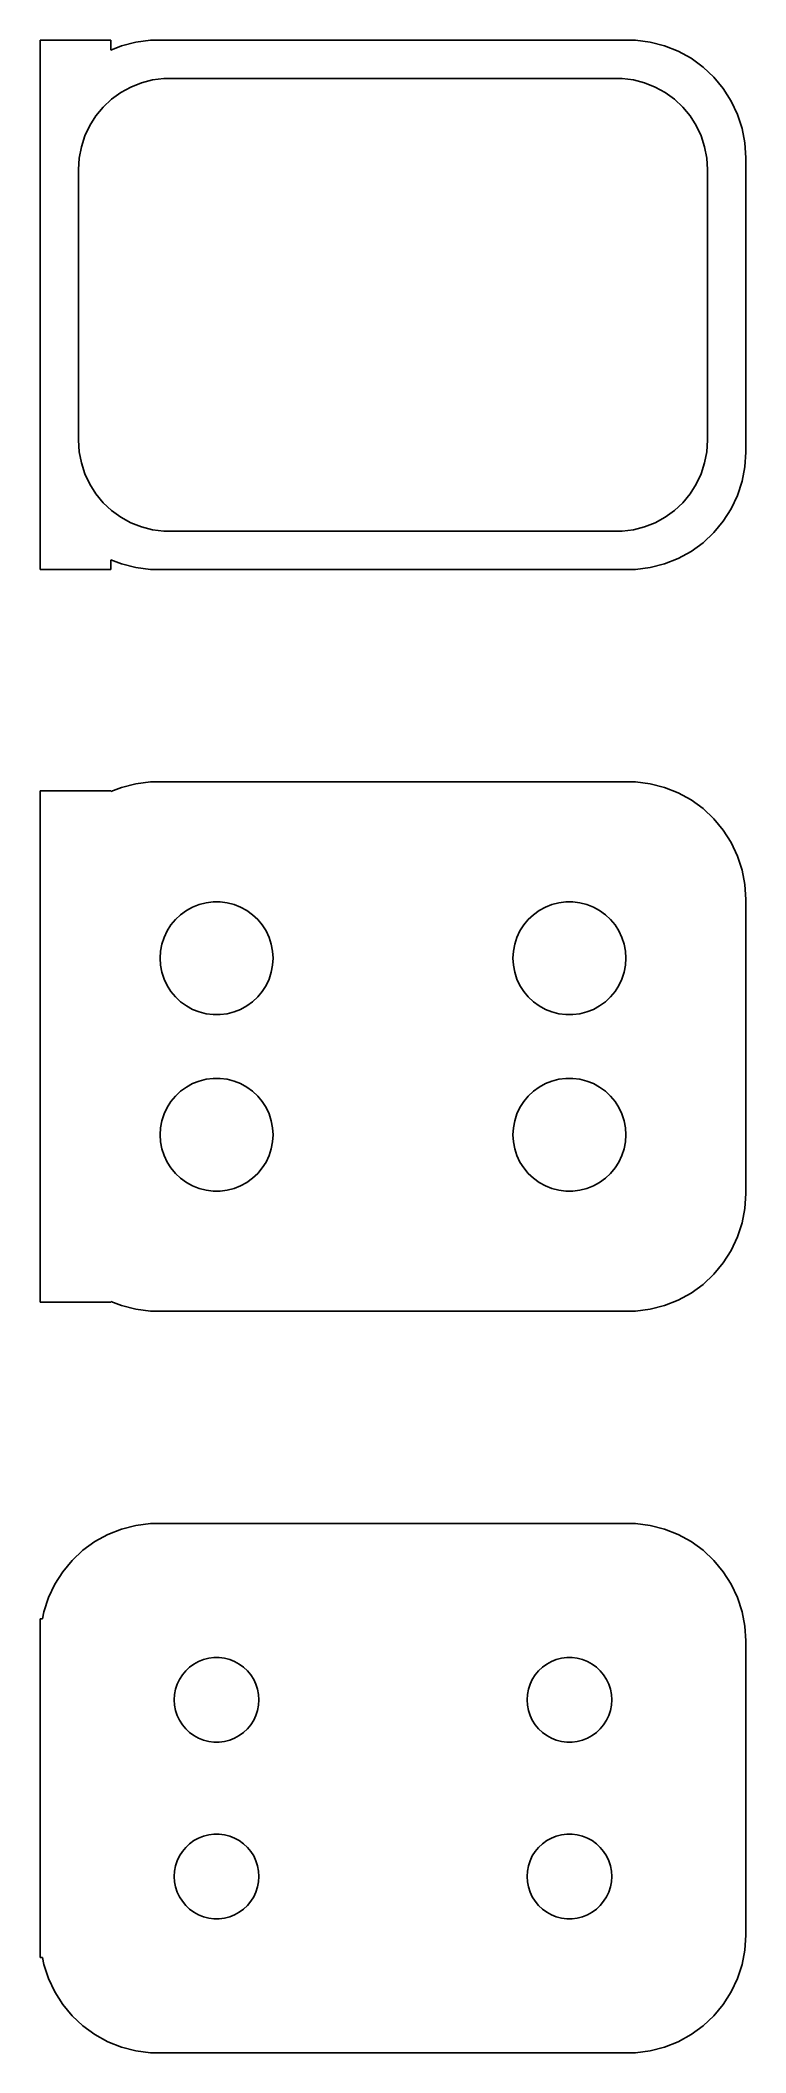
# Model space of a CAD drawing. Header units: metres. Extents: x -15 to 15, y 51.8 to 137.2.
import ezdxf

# ---------------------------------------------------------------- set-up
doc = ezdxf.new("R2010")
doc.units = ezdxf.units.M

msp = doc.modelspace()

# ---------------------------------------------------------------- linework, layer by layer
for p, q in [((-12, 137.24), (-15, 137.24)), ((-15, 137.24), (-15, 114.76)), ((-12, 136.825), (-12, 137.24)), ((-11.5451, 137.005), (-12, 136.825)), ((-10.9369, 137.161), (-11.5451, 137.005)), ((-10.3139, 137.24), (-10.9369, 137.161)), ((10.3139, 137.24), (-10.3139, 137.24)), ((10.9369, 137.161), (10.3139, 137.24)), ((11.5451, 137.005), (10.9369, 137.161)), ((12.1289, 136.774), (11.5451, 137.005)), ((12.6791, 136.472), (12.1289, 136.774)), ((13.1871, 136.103), (12.6791, 136.472)), ((13.6448, 135.673), (13.1871, 136.103)), ((-11.5751, 135.02), (-11.1489, 135.254)), ((-11.1489, 135.254), (-10.6967, 135.433)), ((-10.6967, 135.433), (-10.2256, 135.554)), ((-10.2256, 135.554), (-9.74316, 135.615)), ((-9.74316, 135.615), (9.74316, 135.615)), ((9.74316, 135.615), (10.2256, 135.554)), ((10.2256, 135.554), (10.6967, 135.433)), ((10.6967, 135.433), (11.1489, 135.254)), ((11.1489, 135.254), (11.5751, 135.02)), ((14.0451, 135.189), (13.6448, 135.673)), ((14.3815, 134.659), (14.0451, 135.189)), ((-12.633, 134.026), (-12.323, 134.401)), ((-12.323, 134.401), (-11.9685, 134.734)), ((-11.9685, 134.734), (-11.5751, 135.02)), ((11.5751, 135.02), (11.9685, 134.734)), ((11.9685, 134.734), (12.323, 134.401)), ((12.323, 134.401), (12.633, 134.026)), ((14.6489, 134.091), (14.3815, 134.659)), ((-13.1007, 133.176), (-12.8936, 133.616)), ((-12.8936, 133.616), (-12.633, 134.026)), ((12.633, 134.026), (12.8936, 133.616)), ((12.8936, 133.616), (13.1007, 133.176)), ((14.8429, 133.493), (14.6489, 134.091)), ((14.9606, 132.877), (14.8429, 133.493)), ((-13.3421, 132.235), (-13.251, 132.713)), ((-13.251, 132.713), (-13.1007, 133.176)), ((13.1007, 133.176), (13.251, 132.713)), ((13.251, 132.713), (13.3421, 132.235)), ((15, 132.25), (14.9606, 132.877)), ((-13.3726, 131.75), (-13.3421, 132.235)), ((-13.3726, 120.25), (-13.3726, 131.75)), ((13.3421, 132.235), (13.3726, 131.75)), ((13.3726, 131.75), (13.3726, 120.25)), ((15, 119.75), (15, 132.25)), ((-13.3421, 119.765), (-13.3726, 120.25)), ((-13.251, 119.287), (-13.3421, 119.765)), ((13.3421, 119.765), (13.251, 119.287)), ((13.3726, 120.25), (13.3421, 119.765)), ((14.9606, 119.123), (15, 119.75)), ((-13.1007, 118.824), (-13.251, 119.287)), ((-12.8936, 118.384), (-13.1007, 118.824)), ((13.1007, 118.824), (12.8936, 118.384)), ((13.251, 119.287), (13.1007, 118.824)), ((14.8429, 118.507), (14.9606, 119.123)), ((-12.633, 117.974), (-12.8936, 118.384)), ((-12.323, 117.599), (-12.633, 117.974)), ((12.633, 117.974), (12.323, 117.599)), ((12.8936, 118.384), (12.633, 117.974)), ((14.6489, 117.909), (14.8429, 118.507)), ((-11.9685, 117.266), (-12.323, 117.599)), ((-11.5751, 116.98), (-11.9685, 117.266)), ((11.9685, 117.266), (11.5751, 116.98)), ((12.323, 117.599), (11.9685, 117.266)), ((14.0451, 116.811), (14.3815, 117.341)), ((14.3815, 117.341), (14.6489, 117.909)), ((-11.1489, 116.746), (-11.5751, 116.98)), ((-10.6967, 116.567), (-11.1489, 116.746)), ((-10.2256, 116.446), (-10.6967, 116.567)), ((-9.74316, 116.385), (-10.2256, 116.446)), ((9.74316, 116.385), (-9.74316, 116.385)), ((10.2256, 116.446), (9.74316, 116.385)), ((10.6967, 116.567), (10.2256, 116.446)), ((11.1489, 116.746), (10.6967, 116.567)), ((11.5751, 116.98), (11.1489, 116.746)), ((13.1871, 115.897), (13.6448, 116.327)), ((13.6448, 116.327), (14.0451, 116.811)), ((12.1289, 115.226), (12.6791, 115.528)), ((12.6791, 115.528), (13.1871, 115.897)), ((-15, 114.76), (-12, 114.76)), ((-12, 115.175), (-11.5451, 114.995)), ((-12, 114.76), (-12, 115.175)), ((-11.5451, 114.995), (-10.9369, 114.839)), ((-10.9369, 114.839), (-10.3139, 114.76)), ((-10.3139, 114.76), (10.3139, 114.76)), ((10.3139, 114.76), (10.9369, 114.839)), ((10.9369, 114.839), (11.5451, 114.995)), ((11.5451, 114.995), (12.1289, 115.226)), ((-12, 105.365), (-15, 105.365)), ((-15, 105.365), (-15, 83.6352)), ((-11.5451, 105.505), (-12, 105.325)), ((-12, 105.325), (-12, 105.365)), ((-10.9369, 105.661), (-11.5451, 105.505)), ((-10.3139, 105.74), (-10.9369, 105.661)), ((10.3139, 105.74), (-10.3139, 105.74)), ((10.9369, 105.661), (10.3139, 105.74)), ((11.5451, 105.505), (10.9369, 105.661)), ((12.1289, 105.274), (11.5451, 105.505)), ((12.6791, 104.972), (12.1289, 105.274)), ((13.1871, 104.603), (12.6791, 104.972)), ((13.6448, 104.173), (13.1871, 104.603)), ((14.0451, 103.689), (13.6448, 104.173)), ((14.3815, 103.159), (14.0451, 103.689)), ((14.6489, 102.591), (14.3815, 103.159)), ((14.8429, 101.993), (14.6489, 102.591)), ((14.9606, 101.377), (14.8429, 101.993)), ((15, 100.75), (14.9606, 101.377)), ((-9.24951, 99.8929), (-9.02982, 100.099)), ((-9.02982, 100.099), (-8.78598, 100.276)), ((-8.78598, 100.276), (-8.52187, 100.422)), ((-8.52187, 100.422), (-8.24164, 100.533)), ((-8.24164, 100.533), (-7.94971, 100.607)), ((-7.94971, 100.607), (-7.6507, 100.645)), ((-7.6507, 100.645), (-7.34929, 100.645)), ((-7.34929, 100.645), (-7.05028, 100.607)), ((-7.05028, 100.607), (-6.75835, 100.533)), ((-6.75835, 100.533), (-6.47812, 100.422)), ((-6.47812, 100.422), (-6.214, 100.276)), ((-6.214, 100.276), (-5.97017, 100.099)), ((-5.97017, 100.099), (-5.75047, 99.8929)), ((5.75047, 99.8929), (5.97017, 100.099)), ((5.97017, 100.099), (6.214, 100.276)), ((6.214, 100.276), (6.47812, 100.422)), ((6.47812, 100.422), (6.75835, 100.533)), ((6.75835, 100.533), (7.05028, 100.607)), ((7.05028, 100.607), (7.34929, 100.645)), ((7.34929, 100.645), (7.6507, 100.645)), ((7.6507, 100.645), (7.94971, 100.607)), ((7.94971, 100.607), (8.24164, 100.533)), ((8.24164, 100.533), (8.52187, 100.422)), ((8.52187, 100.422), (8.78598, 100.276)), ((8.78598, 100.276), (9.02982, 100.099)), ((9.02982, 100.099), (9.24951, 99.8929)), ((15, 88.25), (15, 100.75)), ((-9.73146, 99.1335), (-9.60313, 99.4062)), ((-9.60313, 99.4062), (-9.44164, 99.6607)), ((-9.44164, 99.6607), (-9.24951, 99.8929)), ((-5.75047, 99.8929), (-5.55835, 99.6607)), ((-5.55835, 99.6607), (-5.39685, 99.4062)), ((-5.39685, 99.4062), (-5.26852, 99.1335)), ((5.26852, 99.1335), (5.39685, 99.4062)), ((5.39685, 99.4062), (5.55835, 99.6607)), ((5.55835, 99.6607), (5.75047, 99.8929)), ((9.24951, 99.8929), (9.44164, 99.6607)), ((9.44164, 99.6607), (9.60313, 99.4062)), ((9.60313, 99.4062), (9.73146, 99.1335)), ((-9.89999, 98.25), (-9.88107, 98.5508)), ((-9.88107, 98.5508), (-9.82458, 98.8468)), ((-9.82458, 98.8468), (-9.73146, 99.1335)), ((-5.26852, 99.1335), (-5.1754, 98.8468)), ((-5.1754, 98.8468), (-5.11891, 98.5508)), ((-5.11891, 98.5508), (-5.09999, 98.25)), ((5.09999, 98.25), (5.11891, 98.5508)), ((5.11891, 98.5508), (5.1754, 98.8468)), ((5.1754, 98.8468), (5.26852, 99.1335)), ((9.73146, 99.1335), (9.82458, 98.8468)), ((9.82458, 98.8468), (9.88107, 98.5508)), ((9.88107, 98.5508), (9.89999, 98.25)), ((-9.88107, 97.9492), (-9.89999, 98.25)), ((-9.82458, 97.6531), (-9.88107, 97.9492)), ((-9.73146, 97.3665), (-9.82458, 97.6531)), ((-5.1754, 97.6531), (-5.26852, 97.3665)), ((-5.11891, 97.9492), (-5.1754, 97.6531)), ((-5.09999, 98.25), (-5.11891, 97.9492)), ((5.11891, 97.9492), (5.09999, 98.25)), ((5.1754, 97.6531), (5.11891, 97.9492)), ((5.26852, 97.3665), (5.1754, 97.6531)), ((9.82458, 97.6531), (9.73146, 97.3665)), ((9.88107, 97.9492), (9.82458, 97.6531)), ((9.89999, 98.25), (9.88107, 97.9492)), ((-9.60313, 97.0938), (-9.73146, 97.3665)), ((-9.44164, 96.8393), (-9.60313, 97.0938)), ((-9.24951, 96.6071), (-9.44164, 96.8393)), ((-9.02982, 96.4008), (-9.24951, 96.6071)), ((-5.75047, 96.6071), (-5.97017, 96.4008)), ((-5.55835, 96.8393), (-5.75047, 96.6071)), ((-5.39685, 97.0938), (-5.55835, 96.8393)), ((-5.26852, 97.3665), (-5.39685, 97.0938)), ((5.39685, 97.0938), (5.26852, 97.3665)), ((5.55835, 96.8393), (5.39685, 97.0938)), ((5.75047, 96.6071), (5.55835, 96.8393)), ((5.97017, 96.4008), (5.75047, 96.6071)), ((9.24951, 96.6071), (9.02982, 96.4008)), ((9.44164, 96.8393), (9.24951, 96.6071)), ((9.60313, 97.0938), (9.44164, 96.8393)), ((9.73146, 97.3665), (9.60313, 97.0938)), ((-8.78598, 96.2236), (-9.02982, 96.4008)), ((-8.52187, 96.0784), (-8.78598, 96.2236)), ((-8.24164, 95.9675), (-8.52187, 96.0784)), ((-7.94971, 95.8925), (-8.24164, 95.9675)), ((-7.6507, 95.8547), (-7.94971, 95.8925)), ((-7.34929, 95.8547), (-7.6507, 95.8547)), ((-7.05028, 95.8925), (-7.34929, 95.8547)), ((-6.75835, 95.9675), (-7.05028, 95.8925)), ((-6.47812, 96.0784), (-6.75835, 95.9675)), ((-6.214, 96.2236), (-6.47812, 96.0784)), ((-5.97017, 96.4008), (-6.214, 96.2236)), ((6.214, 96.2236), (5.97017, 96.4008)), ((6.47812, 96.0784), (6.214, 96.2236)), ((6.75835, 95.9675), (6.47812, 96.0784)), ((7.05028, 95.8925), (6.75835, 95.9675)), ((7.34929, 95.8547), (7.05028, 95.8925)), ((7.6507, 95.8547), (7.34929, 95.8547)), ((7.94971, 95.8925), (7.6507, 95.8547)), ((8.24164, 95.9675), (7.94971, 95.8925)), ((8.52187, 96.0784), (8.24164, 95.9675)), ((8.78598, 96.2236), (8.52187, 96.0784)), ((9.02982, 96.4008), (8.78598, 96.2236)), ((-9.44164, 92.1607), (-9.24951, 92.3929)), ((-9.24951, 92.3929), (-9.02982, 92.5992)), ((-9.02982, 92.5992), (-8.78598, 92.7764)), ((-8.78598, 92.7764), (-8.52187, 92.9216)), ((-8.52187, 92.9216), (-8.24164, 93.0325)), ((-8.24164, 93.0325), (-7.94971, 93.1075)), ((-7.94971, 93.1075), (-7.6507, 93.1453)), ((-7.6507, 93.1453), (-7.34929, 93.1453)), ((-7.34929, 93.1453), (-7.05028, 93.1075)), ((-7.05028, 93.1075), (-6.75835, 93.0325)), ((-6.75835, 93.0325), (-6.47812, 92.9216)), ((-6.47812, 92.9216), (-6.214, 92.7764)), ((-6.214, 92.7764), (-5.97017, 92.5992)), ((-5.97017, 92.5992), (-5.75047, 92.3929)), ((-5.75047, 92.3929), (-5.55835, 92.1607)), ((5.55835, 92.1607), (5.75047, 92.3929)), ((5.75047, 92.3929), (5.97017, 92.5992)), ((5.97017, 92.5992), (6.214, 92.7764)), ((6.214, 92.7764), (6.47812, 92.9216)), ((6.47812, 92.9216), (6.75835, 93.0325)), ((6.75835, 93.0325), (7.05028, 93.1075)), ((7.05028, 93.1075), (7.34929, 93.1453)), ((7.34929, 93.1453), (7.6507, 93.1453)), ((7.6507, 93.1453), (7.94971, 93.1075)), ((7.94971, 93.1075), (8.24164, 93.0325)), ((8.24164, 93.0325), (8.52187, 92.9216)), ((8.52187, 92.9216), (8.78598, 92.7764)), ((8.78598, 92.7764), (9.02982, 92.5992)), ((9.02982, 92.5992), (9.24951, 92.3929)), ((9.24951, 92.3929), (9.44164, 92.1607)), ((-9.82458, 91.3469), (-9.73146, 91.6335)), ((-9.73146, 91.6335), (-9.60313, 91.9062)), ((-9.60313, 91.9062), (-9.44164, 92.1607)), ((-5.55835, 92.1607), (-5.39685, 91.9062)), ((-5.39685, 91.9062), (-5.26852, 91.6335)), ((-5.26852, 91.6335), (-5.1754, 91.3469)), ((5.1754, 91.3469), (5.26852, 91.6335)), ((5.26852, 91.6335), (5.39685, 91.9062)), ((5.39685, 91.9062), (5.55835, 92.1607)), ((9.44164, 92.1607), (9.60313, 91.9062)), ((9.60313, 91.9062), (9.73146, 91.6335)), ((9.73146, 91.6335), (9.82458, 91.3469)), ((-9.89999, 90.75), (-9.88107, 91.0508)), ((-9.88107, 90.4492), (-9.89999, 90.75)), ((-9.88107, 91.0508), (-9.82458, 91.3469)), ((-5.1754, 91.3469), (-5.11891, 91.0508)), ((-5.11891, 91.0508), (-5.09999, 90.75)), ((-5.09999, 90.75), (-5.11891, 90.4492)), ((5.09999, 90.75), (5.11891, 91.0508)), ((5.11891, 90.4492), (5.09999, 90.75)), ((5.11891, 91.0508), (5.1754, 91.3469)), ((9.82458, 91.3469), (9.88107, 91.0508)), ((9.88107, 91.0508), (9.89999, 90.75)), ((9.89999, 90.75), (9.88107, 90.4492)), ((-9.82458, 90.1532), (-9.88107, 90.4492)), ((-9.73146, 89.8665), (-9.82458, 90.1532)), ((-9.60313, 89.5938), (-9.73146, 89.8665)), ((-5.26852, 89.8665), (-5.39685, 89.5938)), ((-5.1754, 90.1532), (-5.26852, 89.8665)), ((-5.11891, 90.4492), (-5.1754, 90.1532)), ((5.1754, 90.1532), (5.11891, 90.4492)), ((5.26852, 89.8665), (5.1754, 90.1532)), ((5.39685, 89.5938), (5.26852, 89.8665)), ((9.73146, 89.8665), (9.60313, 89.5938)), ((9.82458, 90.1532), (9.73146, 89.8665)), ((9.88107, 90.4492), (9.82458, 90.1532)), ((-9.44164, 89.3393), (-9.60313, 89.5938)), ((-9.24951, 89.1071), (-9.44164, 89.3393)), ((-9.02982, 88.9008), (-9.24951, 89.1071)), ((-8.78598, 88.7236), (-9.02982, 88.9008)), ((-5.97017, 88.9008), (-6.214, 88.7236)), ((-5.75047, 89.1071), (-5.97017, 88.9008)), ((-5.55835, 89.3393), (-5.75047, 89.1071)), ((-5.39685, 89.5938), (-5.55835, 89.3393)), ((5.55835, 89.3393), (5.39685, 89.5938)), ((5.75047, 89.1071), (5.55835, 89.3393)), ((5.97017, 88.9008), (5.75047, 89.1071)), ((6.214, 88.7236), (5.97017, 88.9008)), ((9.02982, 88.9008), (8.78598, 88.7236)), ((9.24951, 89.1071), (9.02982, 88.9008)), ((9.44164, 89.3393), (9.24951, 89.1071)), ((9.60313, 89.5938), (9.44164, 89.3393)), ((-8.52187, 88.5784), (-8.78598, 88.7236)), ((-8.24164, 88.4675), (-8.52187, 88.5784)), ((-7.94971, 88.3925), (-8.24164, 88.4675)), ((-7.6507, 88.3547), (-7.94971, 88.3925)), ((-7.34929, 88.3547), (-7.6507, 88.3547)), ((-7.05028, 88.3925), (-7.34929, 88.3547)), ((-6.75835, 88.4675), (-7.05028, 88.3925)), ((-6.47812, 88.5784), (-6.75835, 88.4675)), ((-6.214, 88.7236), (-6.47812, 88.5784)), ((6.47812, 88.5784), (6.214, 88.7236)), ((6.75835, 88.4675), (6.47812, 88.5784)), ((7.05028, 88.3925), (6.75835, 88.4675)), ((7.34929, 88.3547), (7.05028, 88.3925)), ((7.6507, 88.3547), (7.34929, 88.3547)), ((7.94971, 88.3925), (7.6507, 88.3547)), ((8.24164, 88.4675), (7.94971, 88.3925)), ((8.52187, 88.5784), (8.24164, 88.4675)), ((8.78598, 88.7236), (8.52187, 88.5784)), ((14.9606, 87.6233), (15, 88.25)), ((14.8429, 87.0066), (14.9606, 87.6233)), ((14.3815, 85.8412), (14.6489, 86.4094)), ((14.6489, 86.4094), (14.8429, 87.0066)), ((14.0451, 85.3111), (14.3815, 85.8412)), ((13.1871, 84.3974), (13.6448, 84.8273)), ((13.6448, 84.8273), (14.0451, 85.3111)), ((12.1289, 83.7259), (12.6791, 84.0284)), ((12.6791, 84.0284), (13.1871, 84.3974)), ((-15, 83.6352), (-12, 83.6352)), ((-12, 83.6352), (-12, 83.6748)), ((-12, 83.6748), (-11.5451, 83.4947)), ((-11.5451, 83.4947), (-10.9369, 83.3386)), ((-10.9369, 83.3386), (-10.3139, 83.2599)), ((-10.3139, 83.2599), (10.3139, 83.2599)), ((10.3139, 83.2599), (10.9369, 83.3386)), ((10.9369, 83.3386), (11.5451, 83.4947)), ((11.5451, 83.4947), (12.1289, 83.7259)), ((-12.1289, 73.7741), (-12.6791, 73.4716)), ((-11.5451, 74.0053), (-12.1289, 73.7741)), ((-10.9369, 74.1614), (-11.5451, 74.0053)), ((-10.3139, 74.2401), (-10.9369, 74.1614)), ((10.3139, 74.2401), (-10.3139, 74.2401)), ((10.9369, 74.1614), (10.3139, 74.2401)), ((11.5451, 74.0053), (10.9369, 74.1614)), ((12.1289, 73.7741), (11.5451, 74.0053)), ((12.6791, 73.4716), (12.1289, 73.7741)), ((-13.6448, 72.6727), (-14.0451, 72.1889)), ((-13.1871, 73.1026), (-13.6448, 72.6727)), ((-12.6791, 73.4716), (-13.1871, 73.1026)), ((13.1871, 73.1026), (12.6791, 73.4716)), ((13.6448, 72.6727), (13.1871, 73.1026)), ((14.0451, 72.1889), (13.6448, 72.6727)), ((-14.0451, 72.1889), (-14.3815, 71.6588)), ((14.3815, 71.6588), (14.0451, 72.1889)), ((-14.6489, 71.0906), (-14.8429, 70.4934)), ((-14.3815, 71.6588), (-14.6489, 71.0906)), ((14.6489, 71.0906), (14.3815, 71.6588)), ((14.8429, 70.4934), (14.6489, 71.0906)), ((-14.9, 70.1942), (-15, 70.1942)), ((-15, 70.1942), (-15, 55.8058)), ((-14.8429, 70.4934), (-14.9, 70.1942)), ((14.9606, 69.8767), (14.8429, 70.4934)), ((15, 69.25), (14.9606, 69.8767)), ((15, 56.75), (15, 69.25)), ((-8.26639, 68.3787), (-8.05623, 68.4619)), ((-8.05623, 68.4619), (-7.83728, 68.5181)), ((-7.83728, 68.5181), (-7.61302, 68.5464)), ((-7.61302, 68.5464), (-7.38696, 68.5464)), ((-7.38696, 68.5464), (-7.1627, 68.5181)), ((-7.1627, 68.5181), (-6.94376, 68.4619)), ((-6.94376, 68.4619), (-6.7336, 68.3787)), ((6.7336, 68.3787), (6.94376, 68.4619)), ((6.94376, 68.4619), (7.1627, 68.5181)), ((7.1627, 68.5181), (7.38696, 68.5464)), ((7.38696, 68.5464), (7.61302, 68.5464)), ((7.61302, 68.5464), (7.83728, 68.5181)), ((7.83728, 68.5181), (8.05623, 68.4619)), ((8.05623, 68.4619), (8.26639, 68.3787)), ((-9.17358, 67.4126), (-9.07735, 67.6171)), ((-9.07735, 67.6171), (-8.95622, 67.808)), ((-8.95622, 67.808), (-8.81213, 67.9822)), ((-8.81213, 67.9822), (-8.64735, 68.1369)), ((-8.64735, 68.1369), (-8.46448, 68.2698)), ((-8.46448, 68.2698), (-8.26639, 68.3787)), ((-6.7336, 68.3787), (-6.53551, 68.2698)), ((-6.53551, 68.2698), (-6.35263, 68.1369)), ((-6.35263, 68.1369), (-6.18785, 67.9822)), ((-6.18785, 67.9822), (-6.04376, 67.808)), ((-6.04376, 67.808), (-5.92264, 67.6171)), ((-5.92264, 67.6171), (-5.8264, 67.4126)), ((5.8264, 67.4126), (5.92264, 67.6171)), ((5.92264, 67.6171), (6.04376, 67.808)), ((6.04376, 67.808), (6.18785, 67.9822)), ((6.18785, 67.9822), (6.35263, 68.1369)), ((6.35263, 68.1369), (6.53551, 68.2698)), ((6.53551, 68.2698), (6.7336, 68.3787)), ((8.26639, 68.3787), (8.46448, 68.2698)), ((8.46448, 68.2698), (8.64735, 68.1369)), ((8.64735, 68.1369), (8.81213, 67.9822)), ((8.81213, 67.9822), (8.95622, 67.808)), ((8.95622, 67.808), (9.07735, 67.6171)), ((9.07735, 67.6171), (9.17358, 67.4126)), ((-9.29999, 66.75), (-9.2858, 66.9756)), ((-9.2858, 66.5244), (-9.29999, 66.75)), ((-9.2858, 66.9756), (-9.24344, 67.1976)), ((-9.24344, 67.1976), (-9.17358, 67.4126)), ((-5.8264, 67.4126), (-5.75655, 67.1976)), ((-5.75655, 67.1976), (-5.71419, 66.9756)), ((-5.71419, 66.9756), (-5.7, 66.75)), ((-5.7, 66.75), (-5.71419, 66.5244)), ((5.7, 66.75), (5.71419, 66.9756)), ((5.71419, 66.5244), (5.7, 66.75)), ((5.71419, 66.9756), (5.75655, 67.1976)), ((5.75655, 67.1976), (5.8264, 67.4126)), ((9.17358, 67.4126), (9.24344, 67.1976)), ((9.24344, 67.1976), (9.2858, 66.9756)), ((9.2858, 66.9756), (9.29999, 66.75)), ((9.29999, 66.75), (9.2858, 66.5244)), ((-9.24344, 66.3024), (-9.2858, 66.5244)), ((-9.17358, 66.0874), (-9.24344, 66.3024)), ((-9.07735, 65.8828), (-9.17358, 66.0874)), ((-8.95622, 65.692), (-9.07735, 65.8828)), ((-5.92264, 65.8828), (-6.04376, 65.692)), ((-5.8264, 66.0874), (-5.92264, 65.8828)), ((-5.75655, 66.3024), (-5.8264, 66.0874)), ((-5.71419, 66.5244), (-5.75655, 66.3024)), ((5.75655, 66.3024), (5.71419, 66.5244)), ((5.8264, 66.0874), (5.75655, 66.3024)), ((5.92264, 65.8828), (5.8264, 66.0874)), ((6.04376, 65.692), (5.92264, 65.8828)), ((9.07735, 65.8828), (8.95622, 65.692)), ((9.17358, 66.0874), (9.07735, 65.8828)), ((9.24344, 66.3024), (9.17358, 66.0874)), ((9.2858, 66.5244), (9.24344, 66.3024)), ((-8.81213, 65.5178), (-8.95622, 65.692)), ((-8.64735, 65.3631), (-8.81213, 65.5178)), ((-8.46448, 65.2302), (-8.64735, 65.3631)), ((-8.26639, 65.1213), (-8.46448, 65.2302)), ((-8.05623, 65.0381), (-8.26639, 65.1213)), ((-7.83728, 64.9819), (-8.05623, 65.0381)), ((-7.61302, 64.9536), (-7.83728, 64.9819)), ((-7.1627, 64.9819), (-7.38696, 64.9536)), ((-6.94376, 65.0381), (-7.1627, 64.9819)), ((-6.7336, 65.1213), (-6.94376, 65.0381)), ((-6.53551, 65.2302), (-6.7336, 65.1213)), ((-6.35263, 65.3631), (-6.53551, 65.2302)), ((-6.18785, 65.5178), (-6.35263, 65.3631)), ((-6.04376, 65.692), (-6.18785, 65.5178)), ((6.18785, 65.5178), (6.04376, 65.692)), ((6.35263, 65.3631), (6.18785, 65.5178)), ((6.53551, 65.2302), (6.35263, 65.3631)), ((6.7336, 65.1213), (6.53551, 65.2302)), ((6.94376, 65.0381), (6.7336, 65.1213)), ((7.1627, 64.9819), (6.94376, 65.0381)), ((7.38696, 64.9536), (7.1627, 64.9819)), ((7.83728, 64.9819), (7.61302, 64.9536)), ((8.05623, 65.0381), (7.83728, 64.9819)), ((8.26639, 65.1213), (8.05623, 65.0381)), ((8.46448, 65.2302), (8.26639, 65.1213)), ((8.64735, 65.3631), (8.46448, 65.2302)), ((8.81213, 65.5178), (8.64735, 65.3631)), ((8.95622, 65.692), (8.81213, 65.5178)), ((-7.38696, 64.9536), (-7.61302, 64.9536)), ((7.61302, 64.9536), (7.38696, 64.9536)), ((-8.64735, 60.6369), (-8.46448, 60.7698)), ((-8.46448, 60.7698), (-8.26639, 60.8787)), ((-8.26639, 60.8787), (-8.05623, 60.9619)), ((-8.05623, 60.9619), (-7.83728, 61.0181)), ((-7.83728, 61.0181), (-7.61302, 61.0464)), ((-7.61302, 61.0464), (-7.38696, 61.0464)), ((-7.38696, 61.0464), (-7.1627, 61.0181)), ((-7.1627, 61.0181), (-6.94376, 60.9619)), ((-6.94376, 60.9619), (-6.7336, 60.8787)), ((-6.7336, 60.8787), (-6.53551, 60.7698)), ((-6.53551, 60.7698), (-6.35263, 60.6369)), ((6.35263, 60.6369), (6.53551, 60.7698)), ((6.53551, 60.7698), (6.7336, 60.8787)), ((6.7336, 60.8787), (6.94376, 60.9619)), ((6.94376, 60.9619), (7.1627, 61.0181)), ((7.1627, 61.0181), (7.38696, 61.0464)), ((7.38696, 61.0464), (7.61302, 61.0464)), ((7.61302, 61.0464), (7.83728, 61.0181)), ((7.83728, 61.0181), (8.05623, 60.9619)), ((8.05623, 60.9619), (8.26639, 60.8787)), ((8.26639, 60.8787), (8.46448, 60.7698)), ((8.46448, 60.7698), (8.64735, 60.6369)), ((-9.24344, 59.6976), (-9.17358, 59.9126)), ((-9.17358, 59.9126), (-9.07735, 60.1172)), ((-9.07735, 60.1172), (-8.95622, 60.308)), ((-8.95622, 60.308), (-8.81213, 60.4822)), ((-8.81213, 60.4822), (-8.64735, 60.6369)), ((-6.35263, 60.6369), (-6.18785, 60.4822)), ((-6.18785, 60.4822), (-6.04376, 60.308)), ((-6.04376, 60.308), (-5.92264, 60.1172)), ((-5.92264, 60.1172), (-5.8264, 59.9126)), ((-5.8264, 59.9126), (-5.75655, 59.6976)), ((5.75655, 59.6976), (5.8264, 59.9126)), ((5.8264, 59.9126), (5.92264, 60.1172)), ((5.92264, 60.1172), (6.04376, 60.308)), ((6.04376, 60.308), (6.18785, 60.4822)), ((6.18785, 60.4822), (6.35263, 60.6369)), ((8.64735, 60.6369), (8.81213, 60.4822)), ((8.81213, 60.4822), (8.95622, 60.308)), ((8.95622, 60.308), (9.07735, 60.1172)), ((9.07735, 60.1172), (9.17358, 59.9126)), ((9.17358, 59.9126), (9.24344, 59.6976)), ((-9.29999, 59.25), (-9.2858, 59.4756)), ((-9.2858, 59.0244), (-9.29999, 59.25)), ((-9.2858, 59.4756), (-9.24344, 59.6976)), ((-9.24344, 58.8024), (-9.2858, 59.0244)), ((-5.75655, 59.6976), (-5.71419, 59.4756)), ((-5.71419, 59.0244), (-5.75655, 58.8024)), ((-5.71419, 59.4756), (-5.7, 59.25)), ((-5.7, 59.25), (-5.71419, 59.0244)), ((5.7, 59.25), (5.71419, 59.4756)), ((5.71419, 59.0244), (5.7, 59.25)), ((5.71419, 59.4756), (5.75655, 59.6976)), ((5.75655, 58.8024), (5.71419, 59.0244)), ((9.24344, 59.6976), (9.2858, 59.4756)), ((9.2858, 59.0244), (9.24344, 58.8024)), ((9.2858, 59.4756), (9.29999, 59.25)), ((9.29999, 59.25), (9.2858, 59.0244)), ((-9.17358, 58.5874), (-9.24344, 58.8024)), ((-9.07735, 58.3829), (-9.17358, 58.5874)), ((-8.95622, 58.192), (-9.07735, 58.3829)), ((-8.81213, 58.0178), (-8.95622, 58.192)), ((-6.04376, 58.192), (-6.18785, 58.0178)), ((-5.92264, 58.3829), (-6.04376, 58.192)), ((-5.8264, 58.5874), (-5.92264, 58.3829)), ((-5.75655, 58.8024), (-5.8264, 58.5874)), ((5.8264, 58.5874), (5.75655, 58.8024)), ((5.92264, 58.3829), (5.8264, 58.5874)), ((6.04376, 58.192), (5.92264, 58.3829)), ((6.18785, 58.0178), (6.04376, 58.192)), ((8.95622, 58.192), (8.81213, 58.0178)), ((9.07735, 58.3829), (8.95622, 58.192)), ((9.17358, 58.5874), (9.07735, 58.3829)), ((9.24344, 58.8024), (9.17358, 58.5874)), ((-8.64735, 57.8631), (-8.81213, 58.0178)), ((-8.46448, 57.7302), (-8.64735, 57.8631)), ((-8.26639, 57.6213), (-8.46448, 57.7302)), ((-8.05623, 57.5381), (-8.26639, 57.6213)), ((-7.83728, 57.4819), (-8.05623, 57.5381)), ((-7.61302, 57.4536), (-7.83728, 57.4819)), ((-7.38696, 57.4536), (-7.61302, 57.4536)), ((-7.1627, 57.4819), (-7.38696, 57.4536)), ((-6.94376, 57.5381), (-7.1627, 57.4819)), ((-6.7336, 57.6213), (-6.94376, 57.5381)), ((-6.53551, 57.7302), (-6.7336, 57.6213)), ((-6.35263, 57.8631), (-6.53551, 57.7302)), ((-6.18785, 58.0178), (-6.35263, 57.8631)), ((6.35263, 57.8631), (6.18785, 58.0178)), ((6.53551, 57.7302), (6.35263, 57.8631)), ((6.7336, 57.6213), (6.53551, 57.7302)), ((6.94376, 57.5381), (6.7336, 57.6213)), ((7.1627, 57.4819), (6.94376, 57.5381)), ((7.38696, 57.4536), (7.1627, 57.4819)), ((7.61302, 57.4536), (7.38696, 57.4536)), ((7.83728, 57.4819), (7.61302, 57.4536)), ((8.05623, 57.5381), (7.83728, 57.4819)), ((8.26639, 57.6213), (8.05623, 57.5381)), ((8.46448, 57.7302), (8.26639, 57.6213)), ((8.64735, 57.8631), (8.46448, 57.7302)), ((8.81213, 58.0178), (8.64735, 57.8631)), ((14.9606, 56.1233), (15, 56.75)), ((-15, 55.8058), (-14.9, 55.8058)), ((-14.9, 55.8058), (-14.8429, 55.5066)), ((14.8429, 55.5066), (14.9606, 56.1233)), ((-14.8429, 55.5066), (-14.6489, 54.9094)), ((-14.6489, 54.9094), (-14.3815, 54.3412)), ((14.3815, 54.3412), (14.6489, 54.9094)), ((14.6489, 54.9094), (14.8429, 55.5066)), ((-14.3815, 54.3412), (-14.0451, 53.8111)), ((14.0451, 53.8111), (14.3815, 54.3412)), ((-14.0451, 53.8111), (-13.6448, 53.3273)), ((-13.6448, 53.3273), (-13.1871, 52.8974)), ((13.1871, 52.8974), (13.6448, 53.3273)), ((13.6448, 53.3273), (14.0451, 53.8111)), ((-13.1871, 52.8974), (-12.6791, 52.5284)), ((-12.6791, 52.5284), (-12.1289, 52.2259)), ((-12.1289, 52.2259), (-11.5451, 51.9947)), ((11.5451, 51.9947), (12.1289, 52.2259)), ((12.1289, 52.2259), (12.6791, 52.5284)), ((12.6791, 52.5284), (13.1871, 52.8974)), ((-11.5451, 51.9947), (-10.9369, 51.8386)), ((-10.9369, 51.8386), (-10.3139, 51.7599)), ((-10.3139, 51.7599), (10.3139, 51.7599)), ((10.3139, 51.7599), (10.9369, 51.8386)), ((10.9369, 51.8386), (11.5451, 51.9947))]:
    msp.add_line(p, q)

doc.saveas('drawing.dxf')
